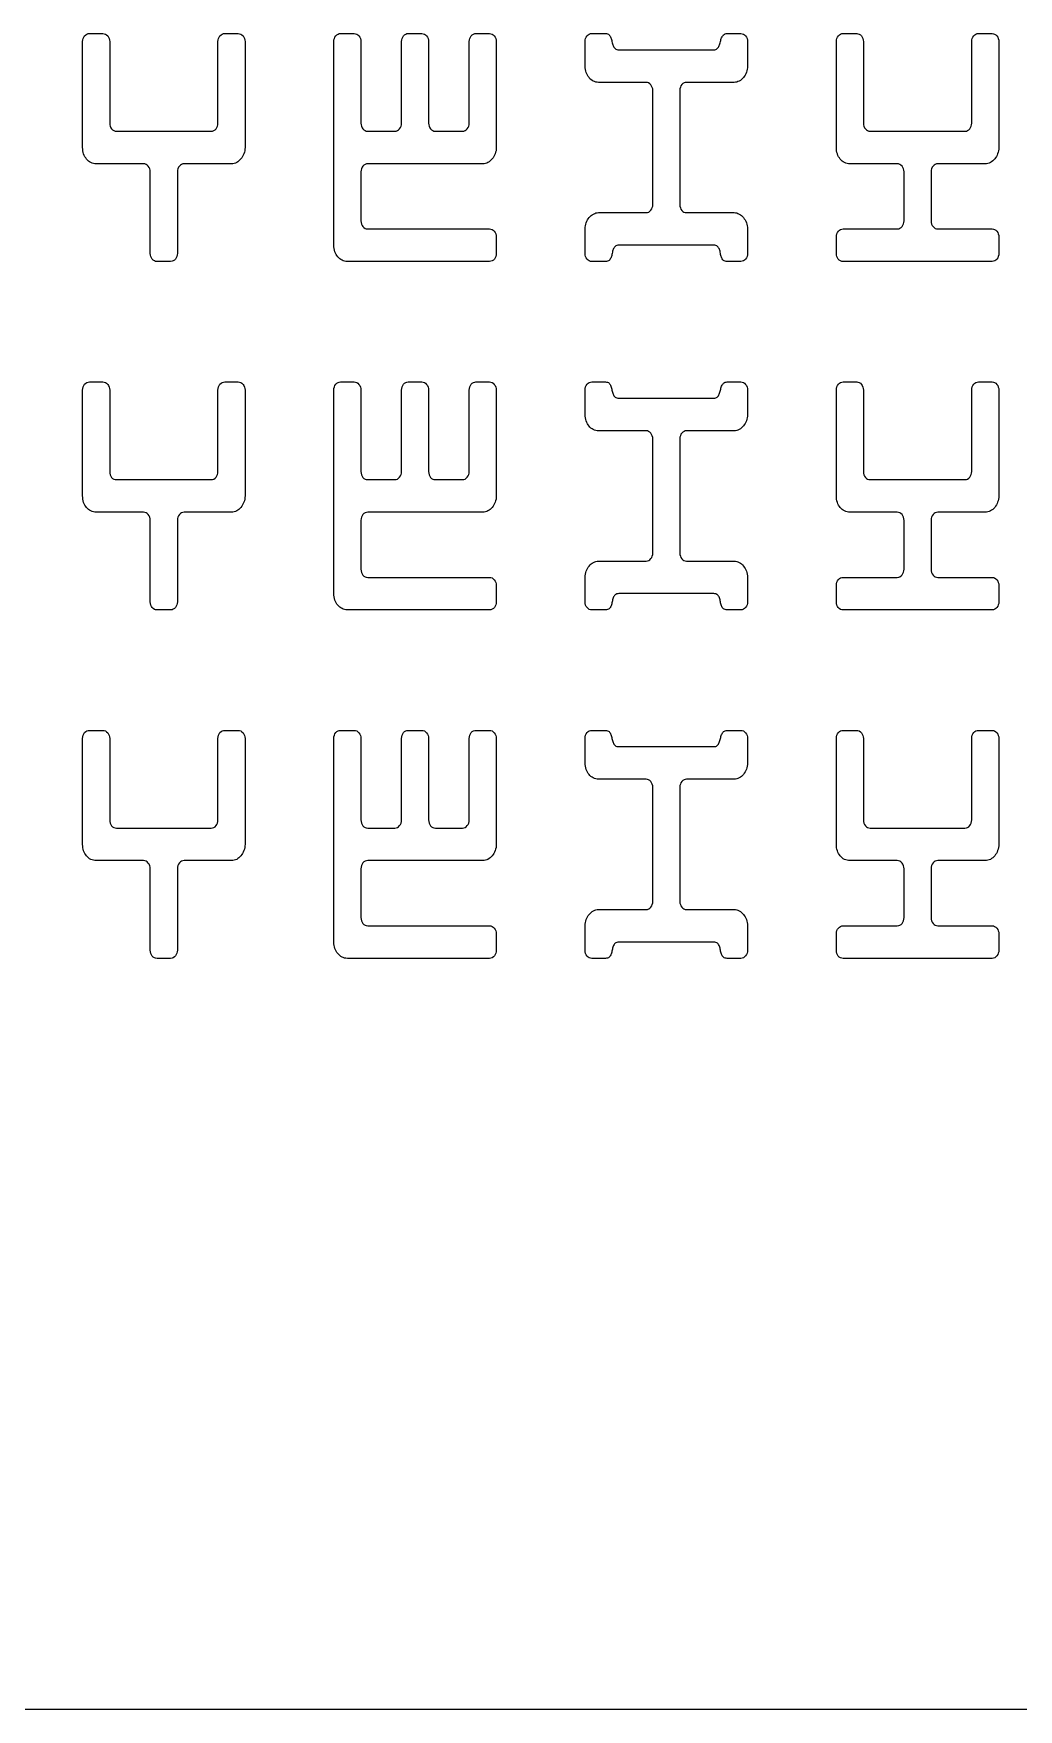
# Model space of a CAD drawing. Extents: x 1 to 11.6, y 1 to 5.6.
# Drawn here: x 9 to 10.318, y 1.004 to 3.247 of the extents above; entities that cross this region are included whole.
import ezdxf

# ---------------------------------------------------------------- set-up
doc = ezdxf.new("R2010")
doc.units = 0
doc.layers.add('Layer_1', color=7, linetype='CONTINUOUS')

msp = doc.modelspace()

# ---------------------------------------------------------------- linework, layer by layer
at = {"layer": 'Layer_1', "color": 7}
for p, q in [((9.065673, 3.094538), (9.065673, 3.236218)), ((9.074732, 3.247116), (9.092851, 3.247116)), ((9.10191, 3.236218), (9.10191, 3.127233)), ((9.246863, 3.127233), (9.246863, 3.236218)), ((9.255922, 3.247116), (9.274041, 3.247116)), ((9.283099, 3.236218), (9.283099, 3.094538)), ((9.401963, 2.963756), (9.401963, 3.236218)), ((9.411022, 3.247116), (9.429141, 3.247116)), ((9.438199, 3.236218), (9.438199, 3.127233)), ((9.492558, 3.127233), (9.492558, 3.236218)), ((9.501616, 3.247116), (9.519735, 3.247116)), ((9.528794, 3.236218), (9.528794, 3.127233)), ((9.583152, 3.127233), (9.583152, 3.236218)), ((9.59221, 3.247116), (9.61033, 3.247116)), ((9.619388, 3.236218), (9.619388, 3.094538)), ((9.738253, 3.203523), (9.738253, 3.236218)), ((9.747311, 3.247116), (9.76543, 3.247116)), ((9.928499, 3.247116), (9.946618, 3.247116)), ((9.955676, 3.236218), (9.955676, 3.203522)), ((10.074543, 3.094538), (10.074543, 3.236218)), ((10.083601, 3.247116), (10.10172, 3.247116)), ((10.110779, 3.236218), (10.110779, 3.127233)), ((10.255733, 3.127233), (10.255733, 3.236218)), ((10.264791, 3.247116), (10.28291, 3.247116)), ((10.291969, 3.236218), (10.291969, 3.094538)), ((9.783546, 3.225319), (9.91038, 3.225319)), ((9.819787, 3.181726), (9.75637, 3.181726)), ((9.828846, 3.018248), (9.828846, 3.170827)), ((9.865081, 3.170827), (9.865081, 3.018248)), ((9.937556, 3.181725), (9.87414, 3.181725)), ((9.11097, 3.116335), (9.237804, 3.116335)), ((9.44726, 3.116335), (9.483498, 3.116335)), ((9.537854, 3.116335), (9.574092, 3.116335)), ((10.119839, 3.116335), (10.246672, 3.116335)), ((9.147208, 3.072741), (9.083791, 3.072741)), ((9.156266, 2.952857), (9.156266, 3.061842)), ((9.192504, 3.061842), (9.192504, 2.952857)), ((9.264979, 3.07274), (9.201563, 3.07274)), ((9.438197, 3.061842), (9.438197, 2.996451)), ((9.601268, 3.07274), (9.447256, 3.07274)), ((10.156078, 3.072741), (10.092661, 3.072741)), ((10.165136, 2.996451), (10.165136, 3.061842)), ((10.201374, 3.061842), (10.201374, 2.996451)), ((10.273849, 3.07274), (10.210432, 3.07274)), ((9.756369, 3.00735), (9.819786, 3.00735)), ((9.874141, 3.00735), (9.937558, 3.00735)), ((9.447258, 2.985552), (9.610329, 2.985552)), ((9.738251, 2.952857), (9.738251, 2.985553)), ((9.955678, 2.985553), (9.955678, 2.952857)), ((10.0836, 2.985553), (10.156076, 2.985553)), ((10.210434, 2.985552), (10.28291, 2.985552)), ((9.619388, 2.974654), (9.619388, 2.952857)), ((9.910381, 2.963756), (9.783547, 2.963756)), ((10.074542, 2.952857), (10.074542, 2.974654)), ((10.291969, 2.974654), (10.291969, 2.952857)), ((9.183444, 2.941959), (9.165326, 2.941959)), ((9.610328, 2.941958), (9.420081, 2.941959)), ((9.76543, 2.941959), (9.747312, 2.941959)), ((9.946618, 2.941959), (9.928499, 2.941959)), ((10.282909, 2.941958), (10.083602, 2.941959)), ((9.065673, 2.628123), (9.065673, 2.769803)), ((9.074732, 2.780701), (9.092851, 2.780701)), ((9.10191, 2.769803), (9.10191, 2.660818)), ((9.246863, 2.660818), (9.246863, 2.769803)), ((9.255922, 2.780701), (9.274041, 2.780701)), ((9.283099, 2.769803), (9.283099, 2.628122)), ((9.401963, 2.497341), (9.401963, 2.769803)), ((9.411022, 2.780702), (9.429141, 2.780702)), ((9.438199, 2.769803), (9.438199, 2.660818)), ((9.492558, 2.660818), (9.492558, 2.769803)), ((9.501616, 2.780701), (9.519735, 2.780701)), ((9.528794, 2.769803), (9.528794, 2.660818)), ((9.583152, 2.660818), (9.583152, 2.769802)), ((9.59221, 2.780701), (9.61033, 2.780701)), ((9.619388, 2.769802), (9.619388, 2.628122)), ((9.738253, 2.737108), (9.738253, 2.769803)), ((9.747311, 2.780702), (9.76543, 2.780702)), ((9.928499, 2.780702), (9.946618, 2.780702)), ((9.955676, 2.769803), (9.955676, 2.737108)), ((10.074543, 2.628123), (10.074543, 2.769804)), ((10.083601, 2.780702), (10.10172, 2.780702)), ((10.110779, 2.769803), (10.110779, 2.660818)), ((10.255733, 2.660818), (10.255733, 2.769803)), ((10.264791, 2.780701), (10.28291, 2.780701)), ((10.291969, 2.769803), (10.291969, 2.628123)), ((9.783546, 2.758904), (9.91038, 2.758904)), ((9.819787, 2.715311), (9.75637, 2.715311)), ((9.937556, 2.71531), (9.87414, 2.71531)), ((9.828846, 2.551833), (9.828846, 2.704412)), ((9.865081, 2.704412), (9.865081, 2.551833)), ((9.11097, 2.649919), (9.237804, 2.649919)), ((9.44726, 2.649919), (9.483498, 2.649919)), ((9.537854, 2.649919), (9.574092, 2.649919)), ((10.119839, 2.64992), (10.246672, 2.64992)), ((9.147208, 2.606326), (9.083791, 2.606326)), ((9.264979, 2.606325), (9.201563, 2.606325)), ((9.601268, 2.606325), (9.447256, 2.606325)), ((10.156078, 2.606326), (10.092661, 2.606326)), ((10.273849, 2.606325), (10.210432, 2.606325)), ((9.156266, 2.486442), (9.156266, 2.595427)), ((9.192504, 2.595426), (9.192504, 2.486442)), ((9.438197, 2.595426), (9.438197, 2.530035)), ((10.165136, 2.530037), (10.165136, 2.595428)), ((10.201374, 2.595427), (10.201374, 2.530036)), ((9.756369, 2.540935), (9.819786, 2.540935)), ((9.874141, 2.540935), (9.937558, 2.540935)), ((9.447258, 2.519137), (9.610329, 2.519137)), ((9.738251, 2.486442), (9.738251, 2.519138)), ((9.955678, 2.519138), (9.955678, 2.486443)), ((10.0836, 2.519138), (10.156076, 2.519138)), ((10.210434, 2.519138), (10.28291, 2.519138)), ((9.619388, 2.508238), (9.619388, 2.486441)), ((9.910381, 2.497341), (9.783547, 2.497341)), ((10.074542, 2.486442), (10.074542, 2.508239)), ((10.291969, 2.508239), (10.291969, 2.486442)), ((9.183444, 2.475543), (9.165326, 2.475544)), ((9.610328, 2.475543), (9.420081, 2.475544)), ((9.76543, 2.475544), (9.747312, 2.475544)), ((9.946618, 2.475544), (9.928499, 2.475544)), ((10.282909, 2.475543), (10.083602, 2.475544)), ((9.074732, 2.314286), (9.092851, 2.314286)), ((9.255922, 2.314286), (9.274041, 2.314286)), ((9.411022, 2.314287), (9.429141, 2.314287)), ((9.501616, 2.314286), (9.519735, 2.314286)), ((9.59221, 2.314286), (9.61033, 2.314286)), ((9.747311, 2.314287), (9.76543, 2.314287)), ((9.928499, 2.314287), (9.946618, 2.314287)), ((10.083601, 2.314287), (10.10172, 2.314287)), ((10.264791, 2.314286), (10.28291, 2.314286)), ((9.065673, 2.161708), (9.065673, 2.303388)), ((9.10191, 2.303388), (9.10191, 2.194403)), ((9.246863, 2.194403), (9.246863, 2.303388)), ((9.283099, 2.303387), (9.283099, 2.161707)), ((9.401963, 2.030927), (9.401963, 2.303389)), ((9.438199, 2.303388), (9.438199, 2.194404)), ((9.492558, 2.194403), (9.492558, 2.303388)), ((9.528794, 2.303388), (9.528794, 2.194403)), ((9.583152, 2.194403), (9.583152, 2.303388)), ((9.619388, 2.303388), (9.619388, 2.161707)), ((9.738253, 2.270693), (9.738253, 2.303389)), ((9.783546, 2.29249), (9.91038, 2.29249)), ((9.955676, 2.303388), (9.955676, 2.270693)), ((10.074543, 2.161708), (10.074543, 2.303388)), ((10.110779, 2.303388), (10.110779, 2.194403)), ((10.255733, 2.194403), (10.255733, 2.303388)), ((10.291969, 2.303388), (10.291969, 2.161708)), ((9.819787, 2.248896), (9.75637, 2.248896)), ((9.937556, 2.248896), (9.87414, 2.248896)), ((9.828846, 2.085419), (9.828846, 2.237998)), ((9.865081, 2.237998), (9.865081, 2.085419)), ((9.11097, 2.183504), (9.237804, 2.183504)), ((9.44726, 2.183505), (9.483498, 2.183505)), ((9.537854, 2.183504), (9.574092, 2.183504)), ((10.119839, 2.183505), (10.246672, 2.183505)), ((9.147208, 2.139911), (9.083791, 2.139911)), ((9.264979, 2.13991), (9.201563, 2.13991)), ((9.601268, 2.139911), (9.447256, 2.139911)), ((10.156078, 2.139911), (10.092661, 2.139911)), ((10.273849, 2.139911), (10.210432, 2.139911)), ((9.156266, 2.020028), (9.156266, 2.129013)), ((9.192504, 2.129012), (9.192504, 2.020027)), ((9.438197, 2.129012), (9.438197, 2.063621)), ((10.165136, 2.063622), (10.165136, 2.129013)), ((10.201374, 2.129012), (10.201374, 2.063621)), ((9.756369, 2.07452), (9.819786, 2.07452)), ((9.874141, 2.07452), (9.937558, 2.07452)), ((9.447258, 2.052723), (9.610329, 2.052723)), ((9.619388, 2.041824), (9.619388, 2.020027)), ((9.738251, 2.020028), (9.738251, 2.052723)), ((9.955678, 2.052723), (9.955678, 2.020028)), ((10.074542, 2.020028), (10.074542, 2.041825)), ((10.0836, 2.052723), (10.156076, 2.052723)), ((10.210434, 2.052723), (10.28291, 2.052723)), ((10.291969, 2.041824), (10.291969, 2.020027)), ((9.910381, 2.030927), (9.783547, 2.030927)), ((9.183444, 2.009128), (9.165326, 2.009129)), ((9.610328, 2.009129), (9.420081, 2.009129)), ((9.76543, 2.009129), (9.747312, 2.009129)), ((9.946618, 2.009129), (9.928499, 2.009129)), ((10.282909, 2.009129), (10.083602, 2.009129)), ((11.632619, 1.003619), (1.003619, 1.003619))]:
    msp.add_line(p, q, dxfattribs=at)
for points in [[(9.065673, 3.236218), (9.065673, 3.239397), (9.06657, 3.242008), (9.068362, 3.244051)], [(9.068362, 3.244051), (9.070154, 3.246095), (9.072278, 3.247116), (9.074732, 3.247116)], [(9.092851, 3.247116), (9.095305, 3.247116), (9.097428, 3.246038), (9.099221, 3.243881)], [(9.099221, 3.243881), (9.101013, 3.241724), (9.10191, 3.239169), (9.10191, 3.236218)], [(9.246863, 3.236218), (9.246863, 3.239397), (9.24776, 3.242008), (9.249552, 3.244051)], [(9.249552, 3.244051), (9.251344, 3.246095), (9.253468, 3.247116), (9.255922, 3.247116)], [(9.274041, 3.247116), (9.276495, 3.247116), (9.278618, 3.246038), (9.280411, 3.243881)], [(9.280411, 3.243881), (9.282203, 3.241724), (9.283099, 3.239169), (9.283099, 3.236218)], [(9.401963, 3.236218), (9.401963, 3.239397), (9.402859, 3.242008), (9.404652, 3.244051)], [(9.404652, 3.244051), (9.406444, 3.246095), (9.408567, 3.247116), (9.411022, 3.247116)], [(9.429141, 3.247116), (9.431594, 3.247116), (9.433718, 3.246038), (9.435511, 3.243881)], [(9.435511, 3.243881), (9.437303, 3.241724), (9.438199, 3.239169), (9.438199, 3.236218)], [(9.492558, 3.236218), (9.492558, 3.239397), (9.493454, 3.242008), (9.495246, 3.244051)], [(9.495246, 3.244051), (9.497038, 3.246095), (9.499162, 3.247116), (9.501616, 3.247116)], [(9.519735, 3.247116), (9.522189, 3.247116), (9.524312, 3.246038), (9.526105, 3.243881)], [(9.526105, 3.243881), (9.527898, 3.241724), (9.528794, 3.239169), (9.528794, 3.236218)], [(9.583152, 3.236218), (9.583152, 3.239397), (9.584048, 3.242008), (9.585841, 3.244051)], [(9.585841, 3.244051), (9.587633, 3.246095), (9.589756, 3.247116), (9.59221, 3.247116)], [(9.61033, 3.247116), (9.612783, 3.247116), (9.614907, 3.246038), (9.6167, 3.243881)], [(9.6167, 3.243881), (9.618492, 3.241724), (9.619388, 3.239169), (9.619388, 3.236218)], [(9.738253, 3.236218), (9.738253, 3.239397), (9.739149, 3.242008), (9.740941, 3.244051)], [(9.740941, 3.244051), (9.742734, 3.246095), (9.744857, 3.247116), (9.747311, 3.247116)], [(9.76543, 3.247116), (9.767601, 3.247116), (9.769205, 3.246549), (9.770243, 3.245413)], [(9.770243, 3.245413), (9.771375, 3.244392), (9.772225, 3.243086), (9.772792, 3.241497)], [(9.772792, 3.241497), (9.773452, 3.239907), (9.773924, 3.238148), (9.774206, 3.236218)], [(9.774206, 3.236218), (9.774584, 3.234288), (9.775056, 3.232528), (9.77562, 3.230939)], [(9.77562, 3.230939), (9.776281, 3.229349), (9.777177, 3.227987), (9.778309, 3.226852)], [(9.915193, 3.226852), (9.916325, 3.227987), (9.917221, 3.229349), (9.917882, 3.230939)], [(9.917882, 3.230939), (9.918542, 3.232528), (9.919061, 3.234288), (9.919439, 3.236218)], [(9.919439, 3.236218), (9.919818, 3.238148), (9.920337, 3.239907), (9.920997, 3.241497)], [(9.920997, 3.241497), (9.921658, 3.243086), (9.922554, 3.244392), (9.923686, 3.245413)], [(9.923686, 3.245413), (9.924818, 3.246549), (9.926422, 3.247116), (9.928499, 3.247116)], [(9.946618, 3.247116), (9.949071, 3.247116), (9.951195, 3.246038), (9.952988, 3.243881)], [(9.952988, 3.243881), (9.95478, 3.241724), (9.955676, 3.239169), (9.955676, 3.236218)], [(10.074543, 3.236218), (10.074543, 3.239397), (10.075439, 3.242008), (10.077232, 3.244051)], [(10.077232, 3.244051), (10.079024, 3.246095), (10.081147, 3.247116), (10.083601, 3.247116)], [(10.10172, 3.247116), (10.104174, 3.247116), (10.106297, 3.246038), (10.10809, 3.243881)], [(10.10809, 3.243881), (10.109883, 3.241724), (10.110779, 3.239169), (10.110779, 3.236218)], [(10.255733, 3.236218), (10.255733, 3.239397), (10.256629, 3.242008), (10.258421, 3.244051)], [(10.258421, 3.244051), (10.260214, 3.246095), (10.262337, 3.247116), (10.264791, 3.247116)], [(10.28291, 3.247116), (10.285364, 3.247116), (10.287487, 3.246038), (10.28928, 3.243881)], [(10.28928, 3.243881), (10.291073, 3.241724), (10.291969, 3.239169), (10.291969, 3.236218)], [(9.778309, 3.226852), (9.779536, 3.22583), (9.781282, 3.225319), (9.783546, 3.225319)], [(9.91038, 3.225319), (9.912457, 3.225319), (9.914061, 3.22583), (9.915193, 3.226852)], [(9.739667, 3.194838), (9.738724, 3.197563), (9.738253, 3.200458), (9.738253, 3.203523)], [(9.743489, 3.188027), (9.741885, 3.189956), (9.740611, 3.192227), (9.739667, 3.194838)], [(9.749151, 3.183429), (9.74698, 3.184564), (9.745093, 3.186096), (9.743489, 3.188027)], [(9.950155, 3.188196), (9.948552, 3.186266), (9.946664, 3.184677), (9.944493, 3.183428)], [(9.954119, 3.195178), (9.953176, 3.192567), (9.951854, 3.19024), (9.950155, 3.188196)], [(9.955676, 3.203522), (9.955676, 3.200571), (9.955157, 3.197789), (9.954119, 3.195178)], [(9.75637, 3.181726), (9.753822, 3.181726), (9.751416, 3.182293), (9.749151, 3.183429)], [(9.826157, 3.17849), (9.824365, 3.180647), (9.822241, 3.181726), (9.819787, 3.181726)], [(9.828846, 3.170827), (9.828846, 3.173779), (9.827949, 3.176333), (9.826157, 3.17849)], [(9.86777, 3.17866), (9.865977, 3.176617), (9.865081, 3.174005), (9.865081, 3.170827)], [(9.87414, 3.181725), (9.871686, 3.181725), (9.869563, 3.180704), (9.86777, 3.17866)], [(9.944493, 3.183428), (9.942322, 3.182293), (9.94001, 3.181725), (9.937556, 3.181725)], [(9.10191, 3.127233), (9.10191, 3.124054), (9.102759, 3.121443), (9.104458, 3.1194)], [(9.104458, 3.1194), (9.106157, 3.117356), (9.108328, 3.116335), (9.11097, 3.116335)], [(9.237804, 3.116335), (9.240446, 3.116335), (9.242616, 3.117413), (9.244315, 3.11957)], [(9.244315, 3.11957), (9.246014, 3.121727), (9.246863, 3.124282), (9.246863, 3.127233)], [(9.438199, 3.127233), (9.438199, 3.124054), (9.439049, 3.121443), (9.440748, 3.1194)], [(9.440748, 3.1194), (9.442447, 3.117356), (9.444617, 3.116335), (9.44726, 3.116335)], [(9.483498, 3.116335), (9.48614, 3.116335), (9.48831, 3.117413), (9.490009, 3.11957)], [(9.490009, 3.11957), (9.491708, 3.121727), (9.492558, 3.124282), (9.492558, 3.127233)], [(9.528794, 3.127233), (9.528794, 3.124054), (9.529643, 3.121443), (9.531342, 3.1194)], [(9.531342, 3.1194), (9.533041, 3.117356), (9.535212, 3.116335), (9.537854, 3.116335)], [(9.574092, 3.116335), (9.576734, 3.116335), (9.578905, 3.117413), (9.580603, 3.11957)], [(9.580603, 3.11957), (9.582302, 3.121727), (9.583152, 3.124282), (9.583152, 3.127233)], [(10.110779, 3.127233), (10.110779, 3.124054), (10.111628, 3.121443), (10.113327, 3.1194)], [(10.113327, 3.1194), (10.115026, 3.117356), (10.117197, 3.116335), (10.119839, 3.116335)], [(10.246672, 3.116335), (10.249315, 3.116335), (10.251485, 3.117413), (10.253184, 3.11957)], [(10.253184, 3.11957), (10.254883, 3.121727), (10.255733, 3.124282), (10.255733, 3.127233)], [(9.067088, 3.085853), (9.066145, 3.088578), (9.065673, 3.091473), (9.065673, 3.094538)], [(9.07091, 3.079042), (9.069307, 3.080972), (9.068032, 3.083242), (9.067088, 3.085853)], [(9.076572, 3.074444), (9.074401, 3.075579), (9.072514, 3.077112), (9.07091, 3.079042)], [(9.083791, 3.072741), (9.081243, 3.072741), (9.078837, 3.073308), (9.076572, 3.074444)], [(9.271916, 3.074443), (9.269745, 3.073308), (9.267433, 3.07274), (9.264979, 3.07274)], [(9.277578, 3.079212), (9.275975, 3.077282), (9.274087, 3.075692), (9.271916, 3.074443)], [(9.281541, 3.086193), (9.280599, 3.083582), (9.279277, 3.081255), (9.277578, 3.079212)], [(9.283099, 3.094538), (9.283099, 3.091586), (9.28258, 3.088804), (9.281541, 3.086193)], [(9.608205, 3.074443), (9.606034, 3.073308), (9.603722, 3.07274), (9.601268, 3.07274)], [(9.613867, 3.079212), (9.612263, 3.077282), (9.610376, 3.075692), (9.608205, 3.074443)], [(9.61783, 3.086193), (9.616887, 3.083582), (9.615566, 3.081255), (9.613867, 3.079212)], [(9.619388, 3.094538), (9.619388, 3.091586), (9.618869, 3.088804), (9.61783, 3.086193)], [(10.075957, 3.085853), (10.075014, 3.088578), (10.074543, 3.091472), (10.074543, 3.094538)], [(10.079779, 3.079042), (10.078176, 3.080971), (10.076902, 3.083242), (10.075957, 3.085853)], [(10.085441, 3.074444), (10.083271, 3.075579), (10.081384, 3.077112), (10.079779, 3.079042)], [(10.092661, 3.072741), (10.090113, 3.072741), (10.087706, 3.073308), (10.085441, 3.074444)], [(10.280785, 3.074443), (10.278615, 3.073308), (10.276302, 3.07274), (10.273849, 3.07274)], [(10.286447, 3.079212), (10.284844, 3.077282), (10.282957, 3.075692), (10.280785, 3.074443)], [(10.290411, 3.086193), (10.289468, 3.083582), (10.288147, 3.081255), (10.286447, 3.079212)], [(10.291969, 3.094538), (10.291969, 3.091586), (10.29145, 3.088804), (10.290411, 3.086193)], [(9.153578, 3.069505), (9.151786, 3.071662), (9.149662, 3.072741), (9.147208, 3.072741)], [(9.156266, 3.061842), (9.156266, 3.064794), (9.15537, 3.067348), (9.153578, 3.069505)], [(9.195193, 3.069675), (9.1934, 3.067632), (9.192504, 3.065021), (9.192504, 3.061842)], [(9.201563, 3.07274), (9.199109, 3.07274), (9.196986, 3.071719), (9.195193, 3.069675)], [(9.440886, 3.069675), (9.439094, 3.067632), (9.438197, 3.065021), (9.438197, 3.061842)], [(9.447256, 3.07274), (9.444803, 3.07274), (9.442679, 3.071719), (9.440886, 3.069675)], [(10.162448, 3.069505), (10.160655, 3.071662), (10.158532, 3.072741), (10.156078, 3.072741)], [(10.165136, 3.061842), (10.165136, 3.064794), (10.16424, 3.067348), (10.162448, 3.069505)], [(10.204062, 3.069675), (10.20227, 3.067632), (10.201374, 3.065021), (10.201374, 3.061842)], [(10.210432, 3.07274), (10.207978, 3.07274), (10.205855, 3.071719), (10.204062, 3.069675)], [(9.749433, 3.005477), (9.751603, 3.006725), (9.753915, 3.00735), (9.756369, 3.00735)], [(9.819786, 3.00735), (9.822428, 3.00735), (9.824599, 3.008428), (9.826297, 3.010585)], [(9.826297, 3.010585), (9.827996, 3.012742), (9.828846, 3.015297), (9.828846, 3.018248)], [(9.865081, 3.018248), (9.865081, 3.015069), (9.865931, 3.012458), (9.86763, 3.010415)], [(9.86763, 3.010415), (9.869329, 3.008372), (9.871499, 3.00735), (9.874141, 3.00735)], [(9.937558, 3.00735), (9.940011, 3.00735), (9.942324, 3.006725), (9.944494, 3.005477)], [(9.438197, 2.996451), (9.438197, 2.993272), (9.439047, 2.990661), (9.440746, 2.988618)], [(9.440746, 2.988618), (9.442445, 2.986574), (9.444616, 2.985552), (9.447258, 2.985552)], [(9.610329, 2.985552), (9.612783, 2.985552), (9.614906, 2.984474), (9.616699, 2.982317)], [(9.738251, 2.985553), (9.738251, 2.988504), (9.738723, 2.991286), (9.739665, 2.993897)], [(9.739665, 2.993897), (9.740704, 2.996508), (9.742025, 2.998778), (9.743629, 3.000708)], [(9.743629, 3.000708), (9.745328, 3.002752), (9.747263, 3.004341), (9.749433, 3.005477)], [(9.944494, 3.005477), (9.946665, 3.004342), (9.948552, 3.002752), (9.950156, 3.000709)], [(9.950156, 3.000709), (9.951855, 2.998779), (9.953177, 2.996508), (9.95412, 2.993897)], [(9.95412, 2.993897), (9.955159, 2.991286), (9.955678, 2.988505), (9.955678, 2.985553)], [(10.07723, 2.982488), (10.079022, 2.984531), (10.081146, 2.985553), (10.0836, 2.985553)], [(10.156076, 2.985553), (10.158719, 2.985553), (10.160889, 2.986631), (10.162588, 2.988788)], [(10.162588, 2.988788), (10.164287, 2.990945), (10.165136, 2.9935), (10.165136, 2.996451)], [(10.201374, 2.996451), (10.201374, 2.993272), (10.202223, 2.990661), (10.203922, 2.988618)], [(10.203922, 2.988618), (10.205621, 2.986574), (10.207792, 2.985552), (10.210434, 2.985552)], [(10.28291, 2.985552), (10.285364, 2.985552), (10.287487, 2.984474), (10.28928, 2.982317)], [(9.403377, 2.955071), (9.402434, 2.957796), (9.401963, 2.96069), (9.401963, 2.963756)], [(9.616699, 2.982317), (9.618492, 2.98016), (9.619388, 2.977606), (9.619388, 2.974654)], [(9.778451, 2.962053), (9.777319, 2.961031), (9.776423, 2.959726), (9.775763, 2.958136)], [(9.783547, 2.963756), (9.781284, 2.963756), (9.779585, 2.963188), (9.778451, 2.962053)], [(9.915477, 2.962053), (9.914345, 2.963188), (9.912646, 2.963756), (9.910381, 2.963756)], [(9.918026, 2.958136), (9.917458, 2.959726), (9.916609, 2.961031), (9.915477, 2.962053)], [(10.074542, 2.974654), (10.074542, 2.977833), (10.075438, 2.980444), (10.07723, 2.982488)], [(10.28928, 2.982317), (10.291073, 2.98016), (10.291969, 2.977606), (10.291969, 2.974654)], [(9.158815, 2.945024), (9.157116, 2.947067), (9.156266, 2.949678), (9.156266, 2.952857)], [(9.165326, 2.941959), (9.162684, 2.941959), (9.160514, 2.942981), (9.158815, 2.945024)], [(9.189956, 2.945194), (9.188257, 2.943037), (9.186086, 2.941959), (9.183444, 2.941959)], [(9.192504, 2.952857), (9.192504, 2.949906), (9.191655, 2.947351), (9.189956, 2.945194)], [(9.407199, 2.94826), (9.405596, 2.950189), (9.404322, 2.95246), (9.403377, 2.955071)], [(9.412862, 2.943662), (9.410691, 2.944797), (9.408804, 2.94633), (9.407199, 2.94826)], [(9.420081, 2.941959), (9.417533, 2.941959), (9.415126, 2.942527), (9.412862, 2.943662)], [(9.616839, 2.945194), (9.61514, 2.943037), (9.61297, 2.941958), (9.610328, 2.941958)], [(9.619388, 2.952857), (9.619388, 2.949905), (9.618538, 2.947351), (9.616839, 2.945194)], [(9.7408, 2.945024), (9.739101, 2.947067), (9.738251, 2.949678), (9.738251, 2.952857)], [(9.747312, 2.941959), (9.744669, 2.941959), (9.742499, 2.942981), (9.7408, 2.945024)], [(9.770526, 2.943491), (9.769394, 2.94247), (9.767695, 2.941959), (9.76543, 2.941959)], [(9.773074, 2.947578), (9.772507, 2.945989), (9.771658, 2.944627), (9.770526, 2.943491)], [(9.774488, 2.952857), (9.774206, 2.950927), (9.773735, 2.949168), (9.773074, 2.947578)], [(9.775763, 2.958136), (9.775196, 2.956547), (9.774771, 2.954787), (9.774488, 2.952857)], [(9.91944, 2.952857), (9.919157, 2.954787), (9.918686, 2.956547), (9.918026, 2.958136)], [(9.920714, 2.947578), (9.920147, 2.949168), (9.919722, 2.950927), (9.91944, 2.952857)], [(9.923403, 2.943491), (9.922271, 2.944626), (9.921375, 2.945989), (9.920714, 2.947578)], [(9.928499, 2.941959), (9.926235, 2.941959), (9.924536, 2.94247), (9.923403, 2.943491)], [(9.953129, 2.945194), (9.95143, 2.943037), (9.94926, 2.941959), (9.946618, 2.941959)], [(9.955678, 2.952857), (9.955678, 2.949906), (9.954828, 2.947351), (9.953129, 2.945194)], [(10.07709, 2.945024), (10.075391, 2.947067), (10.074542, 2.949678), (10.074542, 2.952857)], [(10.083602, 2.941959), (10.080959, 2.941959), (10.078789, 2.942981), (10.07709, 2.945024)], [(10.28942, 2.945194), (10.287721, 2.943037), (10.285551, 2.941958), (10.282909, 2.941958)], [(10.291969, 2.952857), (10.291969, 2.949905), (10.291119, 2.947351), (10.28942, 2.945194)], [(9.065673, 2.769803), (9.065673, 2.772982), (9.06657, 2.775593), (9.068362, 2.777636)], [(9.068362, 2.777636), (9.070154, 2.77968), (9.072278, 2.780701), (9.074732, 2.780701)], [(9.092851, 2.780701), (9.095305, 2.780701), (9.097428, 2.779623), (9.099221, 2.777466)], [(9.099221, 2.777466), (9.101013, 2.775309), (9.10191, 2.772754), (9.10191, 2.769803)], [(9.246863, 2.769803), (9.246863, 2.772981), (9.24776, 2.775593), (9.249552, 2.777636)], [(9.249552, 2.777636), (9.251344, 2.779679), (9.253468, 2.780701), (9.255922, 2.780701)], [(9.274041, 2.780701), (9.276495, 2.780701), (9.278618, 2.779623), (9.280411, 2.777465)], [(9.280411, 2.777465), (9.282203, 2.775308), (9.283099, 2.772754), (9.283099, 2.769803)], [(9.401963, 2.769803), (9.401963, 2.772982), (9.402859, 2.775593), (9.404652, 2.777637)], [(9.404652, 2.777637), (9.406444, 2.77968), (9.408567, 2.780702), (9.411022, 2.780702)], [(9.429141, 2.780702), (9.431594, 2.780702), (9.433718, 2.779623), (9.435511, 2.777466)], [(9.435511, 2.777466), (9.437303, 2.775309), (9.438199, 2.772755), (9.438199, 2.769803)], [(9.492558, 2.769803), (9.492558, 2.772982), (9.493454, 2.775593), (9.495246, 2.777636)], [(9.495246, 2.777636), (9.497038, 2.779679), (9.499162, 2.780701), (9.501616, 2.780701)], [(9.519735, 2.780701), (9.522189, 2.780701), (9.524312, 2.779623), (9.526105, 2.777466)], [(9.526105, 2.777466), (9.527898, 2.775309), (9.528794, 2.772754), (9.528794, 2.769803)], [(9.583152, 2.769802), (9.583152, 2.772981), (9.584048, 2.775592), (9.585841, 2.777636)], [(9.585841, 2.777636), (9.587633, 2.779679), (9.589756, 2.780701), (9.59221, 2.780701)], [(9.61033, 2.780701), (9.612783, 2.780701), (9.614907, 2.779622), (9.6167, 2.777465)], [(9.6167, 2.777465), (9.618492, 2.775308), (9.619388, 2.772754), (9.619388, 2.769802)], [(9.738253, 2.769803), (9.738253, 2.772982), (9.739149, 2.775593), (9.740941, 2.777637)], [(9.740941, 2.777637), (9.742734, 2.77968), (9.744857, 2.780702), (9.747311, 2.780702)], [(9.76543, 2.780702), (9.767601, 2.780702), (9.769205, 2.780134), (9.770243, 2.778998)], [(9.770243, 2.778998), (9.771375, 2.777977), (9.772225, 2.776671), (9.772792, 2.775082)], [(9.772792, 2.775082), (9.773452, 2.773493), (9.773924, 2.771733), (9.774206, 2.769803)], [(9.774206, 2.769803), (9.774584, 2.767873), (9.775056, 2.766113), (9.77562, 2.764524)], [(9.77562, 2.764524), (9.776281, 2.762935), (9.777177, 2.761572), (9.778309, 2.760437)], [(9.778309, 2.760437), (9.779536, 2.759415), (9.781282, 2.758904), (9.783546, 2.758904)], [(9.91038, 2.758904), (9.912457, 2.758904), (9.914061, 2.759415), (9.915193, 2.760437)], [(9.915193, 2.760437), (9.916325, 2.761572), (9.917221, 2.762935), (9.917882, 2.764524)], [(9.917882, 2.764524), (9.918542, 2.766113), (9.919061, 2.767873), (9.919439, 2.769803)], [(9.919439, 2.769803), (9.919818, 2.771733), (9.920337, 2.773493), (9.920997, 2.775082)], [(9.920997, 2.775082), (9.921658, 2.776671), (9.922554, 2.777977), (9.923686, 2.778998)], [(9.923686, 2.778998), (9.924818, 2.780134), (9.926422, 2.780702), (9.928499, 2.780702)], [(9.946618, 2.780702), (9.949071, 2.780702), (9.951195, 2.779623), (9.952988, 2.777466)], [(9.952988, 2.777466), (9.95478, 2.775309), (9.955676, 2.772755), (9.955676, 2.769803)], [(10.074543, 2.769804), (10.074543, 2.772982), (10.075439, 2.775593), (10.077232, 2.777637)], [(10.077232, 2.777637), (10.079024, 2.77968), (10.081147, 2.780702), (10.083601, 2.780702)], [(10.10172, 2.780702), (10.104174, 2.780702), (10.106297, 2.779623), (10.10809, 2.777466)], [(10.10809, 2.777466), (10.109883, 2.775309), (10.110779, 2.772755), (10.110779, 2.769803)], [(10.255733, 2.769803), (10.255733, 2.772982), (10.256629, 2.775593), (10.258421, 2.777636)], [(10.258421, 2.777636), (10.260214, 2.77968), (10.262337, 2.780701), (10.264791, 2.780701)], [(10.28291, 2.780701), (10.285364, 2.780701), (10.287487, 2.779623), (10.28928, 2.777466)], [(10.28928, 2.777466), (10.291073, 2.775309), (10.291969, 2.772754), (10.291969, 2.769803)], [(9.739667, 2.728423), (9.738724, 2.731148), (9.738253, 2.734043), (9.738253, 2.737108)], [(9.955676, 2.737108), (9.955676, 2.734156), (9.955157, 2.731375), (9.954119, 2.728763)], [(9.743489, 2.721612), (9.741885, 2.723541), (9.740611, 2.725812), (9.739667, 2.728423)], [(9.749151, 2.717014), (9.74698, 2.718149), (9.745093, 2.719682), (9.743489, 2.721612)], [(9.75637, 2.715311), (9.753822, 2.715311), (9.751416, 2.715878), (9.749151, 2.717014)], [(9.826157, 2.712075), (9.824365, 2.714232), (9.822241, 2.715311), (9.819787, 2.715311)], [(9.87414, 2.71531), (9.871686, 2.71531), (9.869563, 2.714289), (9.86777, 2.712245)], [(9.944493, 2.717013), (9.942322, 2.715878), (9.94001, 2.71531), (9.937556, 2.71531)], [(9.950155, 2.721782), (9.948552, 2.719852), (9.946664, 2.718262), (9.944493, 2.717013)], [(9.954119, 2.728763), (9.953176, 2.726152), (9.951854, 2.723825), (9.950155, 2.721782)], [(9.828846, 2.704412), (9.828846, 2.707364), (9.827949, 2.709918), (9.826157, 2.712075)], [(9.86777, 2.712245), (9.865977, 2.710202), (9.865081, 2.707591), (9.865081, 2.704412)], [(9.10191, 2.660818), (9.10191, 2.657639), (9.102759, 2.655028), (9.104458, 2.652985)], [(9.104458, 2.652985), (9.106157, 2.650941), (9.108328, 2.649919), (9.11097, 2.649919)], [(9.237804, 2.649919), (9.240446, 2.649919), (9.242616, 2.650998), (9.244315, 2.653155)], [(9.244315, 2.653155), (9.246014, 2.655312), (9.246863, 2.657866), (9.246863, 2.660818)], [(9.438199, 2.660818), (9.438199, 2.657639), (9.439049, 2.655028), (9.440748, 2.652985)], [(9.440748, 2.652985), (9.442447, 2.650941), (9.444617, 2.649919), (9.44726, 2.649919)], [(9.483498, 2.649919), (9.48614, 2.649919), (9.48831, 2.650998), (9.490009, 2.653155)], [(9.490009, 2.653155), (9.491708, 2.655312), (9.492558, 2.657866), (9.492558, 2.660818)], [(9.528794, 2.660818), (9.528794, 2.657639), (9.529643, 2.655028), (9.531342, 2.652984)], [(9.531342, 2.652984), (9.533041, 2.650941), (9.535212, 2.649919), (9.537854, 2.649919)], [(9.574092, 2.649919), (9.576734, 2.649919), (9.578905, 2.650998), (9.580603, 2.653155)], [(9.580603, 2.653155), (9.582302, 2.655312), (9.583152, 2.657866), (9.583152, 2.660818)], [(10.110779, 2.660818), (10.110779, 2.65764), (10.111628, 2.655029), (10.113327, 2.652985)], [(10.113327, 2.652985), (10.115026, 2.650942), (10.117197, 2.64992), (10.119839, 2.64992)], [(10.246672, 2.64992), (10.249315, 2.64992), (10.251485, 2.650998), (10.253184, 2.653155)], [(10.253184, 2.653155), (10.254883, 2.655312), (10.255733, 2.657867), (10.255733, 2.660818)], [(9.067088, 2.619438), (9.066145, 2.622163), (9.065673, 2.625058), (9.065673, 2.628123)], [(9.283099, 2.628122), (9.283099, 2.625171), (9.28258, 2.622389), (9.281541, 2.619778)], [(9.619388, 2.628122), (9.619388, 2.62517), (9.618869, 2.622389), (9.61783, 2.619778)], [(10.075957, 2.619439), (10.075014, 2.622163), (10.074543, 2.625058), (10.074543, 2.628123)], [(10.291969, 2.628123), (10.291969, 2.625171), (10.29145, 2.62239), (10.290411, 2.619778)], [(9.07091, 2.612627), (9.069307, 2.614557), (9.068032, 2.616827), (9.067088, 2.619438)], [(9.076572, 2.608029), (9.074401, 2.609164), (9.072514, 2.610697), (9.07091, 2.612627)], [(9.083791, 2.606326), (9.081243, 2.606326), (9.078837, 2.606893), (9.076572, 2.608029)], [(9.153578, 2.60309), (9.151786, 2.605247), (9.149662, 2.606326), (9.147208, 2.606326)], [(9.156266, 2.595427), (9.156266, 2.598379), (9.15537, 2.600933), (9.153578, 2.60309)], [(9.195193, 2.60326), (9.1934, 2.601216), (9.192504, 2.598605), (9.192504, 2.595426)], [(9.201563, 2.606325), (9.199109, 2.606325), (9.196986, 2.605303), (9.195193, 2.60326)], [(9.271916, 2.608028), (9.269745, 2.606893), (9.267433, 2.606325), (9.264979, 2.606325)], [(9.277578, 2.612796), (9.275975, 2.610866), (9.274087, 2.609277), (9.271916, 2.608028)], [(9.281541, 2.619778), (9.280599, 2.617167), (9.279277, 2.61484), (9.277578, 2.612796)], [(9.440886, 2.603259), (9.439094, 2.601216), (9.438197, 2.598605), (9.438197, 2.595426)], [(9.447256, 2.606325), (9.444803, 2.606325), (9.442679, 2.605303), (9.440886, 2.603259)], [(9.608205, 2.608028), (9.606034, 2.606893), (9.603722, 2.606325), (9.601268, 2.606325)], [(9.613867, 2.612796), (9.612263, 2.610866), (9.610376, 2.609277), (9.608205, 2.608028)], [(9.61783, 2.619778), (9.616887, 2.617167), (9.615566, 2.614839), (9.613867, 2.612796)], [(10.079779, 2.612627), (10.078176, 2.614557), (10.076902, 2.616827), (10.075957, 2.619439)], [(10.085441, 2.608029), (10.083271, 2.609164), (10.081384, 2.610697), (10.079779, 2.612627)], [(10.092661, 2.606326), (10.090113, 2.606326), (10.087706, 2.606894), (10.085441, 2.608029)], [(10.162448, 2.603091), (10.160655, 2.605248), (10.158532, 2.606326), (10.156078, 2.606326)], [(10.165136, 2.595428), (10.165136, 2.598379), (10.16424, 2.600934), (10.162448, 2.603091)], [(10.204062, 2.60326), (10.20227, 2.601217), (10.201374, 2.598606), (10.201374, 2.595427)], [(10.210432, 2.606325), (10.207978, 2.606325), (10.205855, 2.605304), (10.204062, 2.60326)], [(10.280785, 2.608029), (10.278615, 2.606893), (10.276302, 2.606325), (10.273849, 2.606325)], [(10.286447, 2.612797), (10.284844, 2.610867), (10.282957, 2.609277), (10.280785, 2.608029)], [(10.290411, 2.619778), (10.289468, 2.617167), (10.288147, 2.61484), (10.286447, 2.612797)], [(9.743629, 2.534294), (9.745328, 2.536337), (9.747263, 2.537926), (9.749433, 2.539062)], [(9.749433, 2.539062), (9.751603, 2.54031), (9.753915, 2.540935), (9.756369, 2.540935)], [(9.819786, 2.540935), (9.822428, 2.540935), (9.824599, 2.542013), (9.826297, 2.54417)], [(9.826297, 2.54417), (9.827996, 2.546327), (9.828846, 2.548882), (9.828846, 2.551833)], [(9.865081, 2.551833), (9.865081, 2.548655), (9.865931, 2.546044), (9.86763, 2.544)], [(9.86763, 2.544), (9.869329, 2.541957), (9.871499, 2.540935), (9.874141, 2.540935)], [(9.937558, 2.540935), (9.940011, 2.540935), (9.942324, 2.540311), (9.944494, 2.539062)], [(9.944494, 2.539062), (9.946665, 2.537927), (9.948552, 2.536337), (9.950156, 2.534294)], [(9.438197, 2.530035), (9.438197, 2.526856), (9.439047, 2.524245), (9.440746, 2.522202)], [(9.440746, 2.522202), (9.442445, 2.520159), (9.444616, 2.519137), (9.447258, 2.519137)], [(9.610329, 2.519137), (9.612783, 2.519137), (9.614906, 2.518058), (9.616699, 2.515901)], [(9.616699, 2.515901), (9.618492, 2.513744), (9.619388, 2.51119), (9.619388, 2.508238)], [(9.738251, 2.519138), (9.738251, 2.522089), (9.738723, 2.524871), (9.739665, 2.527482)], [(9.739665, 2.527482), (9.740704, 2.530093), (9.742025, 2.532364), (9.743629, 2.534294)], [(9.950156, 2.534294), (9.951855, 2.532364), (9.953177, 2.530093), (9.95412, 2.527482)], [(9.95412, 2.527482), (9.955159, 2.524871), (9.955678, 2.52209), (9.955678, 2.519138)], [(10.074542, 2.508239), (10.074542, 2.511418), (10.075438, 2.514029), (10.07723, 2.516073)], [(10.07723, 2.516073), (10.079022, 2.518116), (10.081146, 2.519138), (10.0836, 2.519138)], [(10.156076, 2.519138), (10.158719, 2.519138), (10.160889, 2.520217), (10.162588, 2.522374)], [(10.162588, 2.522374), (10.164287, 2.524531), (10.165136, 2.527085), (10.165136, 2.530037)], [(10.201374, 2.530036), (10.201374, 2.526857), (10.202223, 2.524246), (10.203922, 2.522203)], [(10.203922, 2.522203), (10.205621, 2.520159), (10.207792, 2.519138), (10.210434, 2.519138)], [(10.28291, 2.519138), (10.285364, 2.519138), (10.287487, 2.518059), (10.28928, 2.515902)], [(10.28928, 2.515902), (10.291073, 2.513745), (10.291969, 2.511191), (10.291969, 2.508239)], [(9.403377, 2.488656), (9.402434, 2.491381), (9.401963, 2.494276), (9.401963, 2.497341)], [(9.775763, 2.491722), (9.775196, 2.490132), (9.774771, 2.488373), (9.774488, 2.486443)], [(9.778451, 2.495638), (9.777319, 2.494616), (9.776423, 2.493311), (9.775763, 2.491722)], [(9.783547, 2.497341), (9.781284, 2.497341), (9.779585, 2.496773), (9.778451, 2.495638)], [(9.915477, 2.495638), (9.914345, 2.496773), (9.912646, 2.497341), (9.910381, 2.497341)], [(9.918026, 2.491722), (9.917458, 2.493311), (9.916609, 2.494616), (9.915477, 2.495638)], [(9.91944, 2.486443), (9.919157, 2.488373), (9.918686, 2.490132), (9.918026, 2.491722)], [(9.158815, 2.478609), (9.157116, 2.480652), (9.156266, 2.483264), (9.156266, 2.486442)], [(9.165326, 2.475544), (9.162684, 2.475544), (9.160514, 2.476566), (9.158815, 2.478609)], [(9.189956, 2.478779), (9.188257, 2.476622), (9.186086, 2.475543), (9.183444, 2.475543)], [(9.192504, 2.486442), (9.192504, 2.48349), (9.191655, 2.480936), (9.189956, 2.478779)], [(9.407199, 2.481845), (9.405596, 2.483775), (9.404322, 2.486045), (9.403377, 2.488656)], [(9.412862, 2.477247), (9.410691, 2.478382), (9.408804, 2.479915), (9.407199, 2.481845)], [(9.420081, 2.475544), (9.417533, 2.475544), (9.415126, 2.476112), (9.412862, 2.477247)], [(9.616839, 2.478778), (9.61514, 2.476621), (9.61297, 2.475543), (9.610328, 2.475543)], [(9.619388, 2.486441), (9.619388, 2.48349), (9.618538, 2.480935), (9.616839, 2.478778)], [(9.7408, 2.478609), (9.739101, 2.480652), (9.738251, 2.483264), (9.738251, 2.486442)], [(9.747312, 2.475544), (9.744669, 2.475544), (9.742499, 2.476566), (9.7408, 2.478609)], [(9.770526, 2.477077), (9.769394, 2.476055), (9.767695, 2.475544), (9.76543, 2.475544)], [(9.773074, 2.481164), (9.772507, 2.479574), (9.771658, 2.478212), (9.770526, 2.477077)], [(9.774488, 2.486443), (9.774206, 2.484513), (9.773735, 2.482753), (9.773074, 2.481164)], [(9.920714, 2.481164), (9.920147, 2.482753), (9.919722, 2.484513), (9.91944, 2.486443)], [(9.923403, 2.477077), (9.922271, 2.478212), (9.921375, 2.479574), (9.920714, 2.481164)], [(9.928499, 2.475544), (9.926235, 2.475544), (9.924536, 2.476055), (9.923403, 2.477077)], [(9.953129, 2.47878), (9.95143, 2.476623), (9.94926, 2.475544), (9.946618, 2.475544)], [(9.955678, 2.486443), (9.955678, 2.483491), (9.954828, 2.480937), (9.953129, 2.47878)], [(10.07709, 2.478609), (10.075391, 2.480652), (10.074542, 2.483264), (10.074542, 2.486442)], [(10.083602, 2.475544), (10.080959, 2.475544), (10.078789, 2.476566), (10.07709, 2.478609)], [(10.28942, 2.478779), (10.287721, 2.476622), (10.285551, 2.475543), (10.282909, 2.475543)], [(10.291969, 2.486442), (10.291969, 2.48349), (10.291119, 2.480936), (10.28942, 2.478779)], [(9.065673, 2.303388), (9.065673, 2.306567), (9.06657, 2.309178), (9.068362, 2.311221)], [(9.068362, 2.311221), (9.070154, 2.313265), (9.072278, 2.314286), (9.074732, 2.314286)], [(9.092851, 2.314286), (9.095305, 2.314286), (9.097428, 2.313208), (9.099221, 2.311051)], [(9.099221, 2.311051), (9.101013, 2.308894), (9.10191, 2.306339), (9.10191, 2.303388)], [(9.246863, 2.303388), (9.246863, 2.306566), (9.24776, 2.309178), (9.249552, 2.311221)], [(9.249552, 2.311221), (9.251344, 2.313264), (9.253468, 2.314286), (9.255922, 2.314286)], [(9.274041, 2.314286), (9.276495, 2.314286), (9.278618, 2.313207), (9.280411, 2.31105)], [(9.280411, 2.31105), (9.282203, 2.308893), (9.283099, 2.306339), (9.283099, 2.303387)], [(9.401963, 2.303389), (9.401963, 2.306567), (9.402859, 2.309178), (9.404652, 2.311222)], [(9.404652, 2.311222), (9.406444, 2.313265), (9.408567, 2.314287), (9.411022, 2.314287)], [(9.429141, 2.314287), (9.431594, 2.314287), (9.433718, 2.313208), (9.435511, 2.311051)], [(9.435511, 2.311051), (9.437303, 2.308894), (9.438199, 2.30634), (9.438199, 2.303388)], [(9.492558, 2.303388), (9.492558, 2.306567), (9.493454, 2.309178), (9.495246, 2.311221)], [(9.495246, 2.311221), (9.497038, 2.313265), (9.499162, 2.314286), (9.501616, 2.314286)], [(9.519735, 2.314286), (9.522189, 2.314286), (9.524312, 2.313208), (9.526105, 2.311051)], [(9.526105, 2.311051), (9.527898, 2.308894), (9.528794, 2.30634), (9.528794, 2.303388)], [(9.583152, 2.303388), (9.583152, 2.306567), (9.584048, 2.309178), (9.585841, 2.311221)], [(9.585841, 2.311221), (9.587633, 2.313264), (9.589756, 2.314286), (9.59221, 2.314286)], [(9.61033, 2.314286), (9.612783, 2.314286), (9.614907, 2.313208), (9.6167, 2.311051)], [(9.6167, 2.311051), (9.618492, 2.308893), (9.619388, 2.306339), (9.619388, 2.303388)], [(9.738253, 2.303389), (9.738253, 2.306567), (9.739149, 2.309178), (9.740941, 2.311222)], [(9.740941, 2.311222), (9.742734, 2.313265), (9.744857, 2.314287), (9.747311, 2.314287)], [(9.76543, 2.314287), (9.767601, 2.314287), (9.769205, 2.313719), (9.770243, 2.312584)], [(9.770243, 2.312584), (9.771375, 2.311562), (9.772225, 2.310257), (9.772792, 2.308667)], [(9.920997, 2.308667), (9.921658, 2.310257), (9.922554, 2.311562), (9.923686, 2.312584)], [(9.923686, 2.312584), (9.924818, 2.313719), (9.926422, 2.314287), (9.928499, 2.314287)], [(9.946618, 2.314287), (9.949071, 2.314287), (9.951195, 2.313208), (9.952988, 2.311051)], [(9.952988, 2.311051), (9.95478, 2.308894), (9.955676, 2.30634), (9.955676, 2.303388)], [(10.074543, 2.303388), (10.074543, 2.306567), (10.075439, 2.309178), (10.077232, 2.311222)], [(10.077232, 2.311222), (10.079024, 2.313265), (10.081147, 2.314287), (10.083601, 2.314287)], [(10.10172, 2.314287), (10.104174, 2.314287), (10.106297, 2.313208), (10.10809, 2.311051)], [(10.10809, 2.311051), (10.109883, 2.308894), (10.110779, 2.30634), (10.110779, 2.303388)], [(10.255733, 2.303388), (10.255733, 2.306567), (10.256629, 2.309178), (10.258421, 2.311221)], [(10.258421, 2.311221), (10.260214, 2.313265), (10.262337, 2.314286), (10.264791, 2.314286)], [(10.28291, 2.314286), (10.285364, 2.314286), (10.287487, 2.313208), (10.28928, 2.311051)], [(10.28928, 2.311051), (10.291073, 2.308894), (10.291969, 2.306339), (10.291969, 2.303388)], [(9.772792, 2.308667), (9.773452, 2.307078), (9.773924, 2.305318), (9.774206, 2.303388)], [(9.774206, 2.303388), (9.774584, 2.301458), (9.775056, 2.299699), (9.77562, 2.298109)], [(9.77562, 2.298109), (9.776281, 2.29652), (9.777177, 2.295158), (9.778309, 2.294022)], [(9.778309, 2.294022), (9.779536, 2.293001), (9.781282, 2.29249), (9.783546, 2.29249)], [(9.91038, 2.29249), (9.912457, 2.29249), (9.914061, 2.293001), (9.915193, 2.294022)], [(9.915193, 2.294022), (9.916325, 2.295158), (9.917221, 2.29652), (9.917882, 2.298109)], [(9.917882, 2.298109), (9.918542, 2.299699), (9.919061, 2.301458), (9.919439, 2.303388)], [(9.919439, 2.303388), (9.919818, 2.305318), (9.920337, 2.307078), (9.920997, 2.308667)], [(9.739667, 2.262008), (9.738724, 2.264733), (9.738253, 2.267628), (9.738253, 2.270693)], [(9.955676, 2.270693), (9.955676, 2.267741), (9.955157, 2.26496), (9.954119, 2.262349)], [(9.743489, 2.255197), (9.741885, 2.257127), (9.740611, 2.259397), (9.739667, 2.262008)], [(9.749151, 2.250599), (9.74698, 2.251734), (9.745093, 2.253267), (9.743489, 2.255197)], [(9.75637, 2.248896), (9.753822, 2.248896), (9.751416, 2.249464), (9.749151, 2.250599)], [(9.826157, 2.24566), (9.824365, 2.247818), (9.822241, 2.248896), (9.819787, 2.248896)], [(9.828846, 2.237998), (9.828846, 2.240949), (9.827949, 2.243503), (9.826157, 2.24566)], [(9.86777, 2.245831), (9.865977, 2.243787), (9.865081, 2.241176), (9.865081, 2.237998)], [(9.87414, 2.248896), (9.871686, 2.248896), (9.869563, 2.247874), (9.86777, 2.245831)], [(9.944493, 2.250599), (9.942322, 2.249463), (9.94001, 2.248896), (9.937556, 2.248896)], [(9.950155, 2.255367), (9.948552, 2.253437), (9.946664, 2.251848), (9.944493, 2.250599)], [(9.954119, 2.262349), (9.953176, 2.259738), (9.951854, 2.25741), (9.950155, 2.255367)], [(9.10191, 2.194403), (9.10191, 2.191224), (9.102759, 2.188613), (9.104458, 2.18657)], [(9.104458, 2.18657), (9.106157, 2.184526), (9.108328, 2.183504), (9.11097, 2.183504)], [(9.237804, 2.183504), (9.240446, 2.183504), (9.242616, 2.184583), (9.244315, 2.18674)], [(9.244315, 2.18674), (9.246014, 2.188897), (9.246863, 2.191451), (9.246863, 2.194403)], [(9.438199, 2.194404), (9.438199, 2.191225), (9.439049, 2.188614), (9.440748, 2.18657)], [(9.440748, 2.18657), (9.442447, 2.184527), (9.444617, 2.183505), (9.44726, 2.183505)], [(9.483498, 2.183505), (9.48614, 2.183505), (9.48831, 2.184583), (9.490009, 2.18674)], [(9.490009, 2.18674), (9.491708, 2.188897), (9.492558, 2.191452), (9.492558, 2.194403)], [(9.528794, 2.194403), (9.528794, 2.191224), (9.529643, 2.188613), (9.531342, 2.18657)], [(9.531342, 2.18657), (9.533041, 2.184526), (9.535212, 2.183504), (9.537854, 2.183504)], [(9.574092, 2.183504), (9.576734, 2.183504), (9.578905, 2.184583), (9.580603, 2.18674)], [(9.580603, 2.18674), (9.582302, 2.188897), (9.583152, 2.191451), (9.583152, 2.194403)], [(10.110779, 2.194403), (10.110779, 2.191225), (10.111628, 2.188614), (10.113327, 2.18657)], [(10.113327, 2.18657), (10.115026, 2.184526), (10.117197, 2.183505), (10.119839, 2.183505)], [(10.246672, 2.183505), (10.249315, 2.183505), (10.251485, 2.184583), (10.253184, 2.18674)], [(10.253184, 2.18674), (10.254883, 2.188897), (10.255733, 2.191452), (10.255733, 2.194403)], [(9.067088, 2.153023), (9.066145, 2.155748), (9.065673, 2.158643), (9.065673, 2.161708)], [(9.283099, 2.161707), (9.283099, 2.158756), (9.28258, 2.155974), (9.281541, 2.153363)], [(9.619388, 2.161707), (9.619388, 2.158756), (9.618869, 2.155974), (9.61783, 2.153363)], [(10.075957, 2.153023), (10.075014, 2.155748), (10.074543, 2.158643), (10.074543, 2.161708)], [(10.291969, 2.161708), (10.291969, 2.158756), (10.29145, 2.155975), (10.290411, 2.153363)], [(9.07091, 2.146212), (9.069307, 2.148142), (9.068032, 2.150412), (9.067088, 2.153023)], [(9.076572, 2.141614), (9.074401, 2.142749), (9.072514, 2.144282), (9.07091, 2.146212)], [(9.083791, 2.139911), (9.081243, 2.139911), (9.078837, 2.140479), (9.076572, 2.141614)], [(9.153578, 2.136676), (9.151786, 2.138833), (9.149662, 2.139911), (9.147208, 2.139911)], [(9.156266, 2.129013), (9.156266, 2.131964), (9.15537, 2.134519), (9.153578, 2.136676)], [(9.195193, 2.136845), (9.1934, 2.134802), (9.192504, 2.132191), (9.192504, 2.129012)], [(9.201563, 2.13991), (9.199109, 2.13991), (9.196986, 2.138889), (9.195193, 2.136845)], [(9.271916, 2.141613), (9.269745, 2.140478), (9.267433, 2.13991), (9.264979, 2.13991)], [(9.277578, 2.146381), (9.275975, 2.144451), (9.274087, 2.142862), (9.271916, 2.141613)], [(9.281541, 2.153363), (9.280599, 2.150752), (9.279277, 2.148425), (9.277578, 2.146381)], [(9.440886, 2.136845), (9.439094, 2.134802), (9.438197, 2.132191), (9.438197, 2.129012)], [(9.447256, 2.139911), (9.444803, 2.139911), (9.442679, 2.138889), (9.440886, 2.136845)], [(9.608205, 2.141613), (9.606034, 2.140478), (9.603722, 2.139911), (9.601268, 2.139911)], [(9.613867, 2.146381), (9.612263, 2.144451), (9.610376, 2.142862), (9.608205, 2.141613)], [(9.61783, 2.153363), (9.616887, 2.150752), (9.615566, 2.148425), (9.613867, 2.146381)], [(10.079779, 2.146212), (10.078176, 2.148142), (10.076902, 2.150412), (10.075957, 2.153023)], [(10.085441, 2.141614), (10.083271, 2.142749), (10.081384, 2.144282), (10.079779, 2.146212)], [(10.092661, 2.139911), (10.090113, 2.139911), (10.087706, 2.140479), (10.085441, 2.141614)], [(10.162448, 2.136676), (10.160655, 2.138833), (10.158532, 2.139911), (10.156078, 2.139911)], [(10.165136, 2.129013), (10.165136, 2.131965), (10.16424, 2.134519), (10.162448, 2.136676)], [(10.204062, 2.136845), (10.20227, 2.134802), (10.201374, 2.132191), (10.201374, 2.129012)], [(10.210432, 2.139911), (10.207978, 2.139911), (10.205855, 2.138889), (10.204062, 2.136845)], [(10.280785, 2.141613), (10.278615, 2.140478), (10.276302, 2.139911), (10.273849, 2.139911)], [(10.286447, 2.146382), (10.284844, 2.144452), (10.282957, 2.142862), (10.280785, 2.141613)], [(10.290411, 2.153363), (10.289468, 2.150752), (10.288147, 2.148425), (10.286447, 2.146382)], [(9.739665, 2.061067), (9.740704, 2.063678), (9.742025, 2.065949), (9.743629, 2.067879)], [(9.743629, 2.067879), (9.745328, 2.069922), (9.747263, 2.071512), (9.749433, 2.072647)], [(9.749433, 2.072647), (9.751603, 2.073896), (9.753915, 2.07452), (9.756369, 2.07452)], [(9.819786, 2.07452), (9.822428, 2.07452), (9.824599, 2.075599), (9.826297, 2.077756)], [(9.826297, 2.077756), (9.827996, 2.079913), (9.828846, 2.082467), (9.828846, 2.085419)], [(9.865081, 2.085419), (9.865081, 2.08224), (9.865931, 2.079629), (9.86763, 2.077585)], [(9.86763, 2.077585), (9.869329, 2.075542), (9.871499, 2.07452), (9.874141, 2.07452)], [(9.937558, 2.07452), (9.940011, 2.07452), (9.942324, 2.073896), (9.944494, 2.072647)], [(9.944494, 2.072647), (9.946665, 2.071512), (9.948552, 2.069922), (9.950156, 2.067879)], [(9.950156, 2.067879), (9.951855, 2.065949), (9.953177, 2.063679), (9.95412, 2.061068)], [(9.438197, 2.063621), (9.438197, 2.060442), (9.439047, 2.057831), (9.440746, 2.055788)], [(9.440746, 2.055788), (9.442445, 2.053744), (9.444616, 2.052723), (9.447258, 2.052723)], [(9.610329, 2.052723), (9.612783, 2.052723), (9.614906, 2.051644), (9.616699, 2.049487)], [(9.616699, 2.049487), (9.618492, 2.04733), (9.619388, 2.044776), (9.619388, 2.041824)], [(9.738251, 2.052723), (9.738251, 2.055675), (9.738723, 2.058456), (9.739665, 2.061067)], [(9.95412, 2.061068), (9.955159, 2.058457), (9.955678, 2.055675), (9.955678, 2.052723)], [(10.074542, 2.041825), (10.074542, 2.045003), (10.075438, 2.047615), (10.07723, 2.049658)], [(10.07723, 2.049658), (10.079022, 2.051702), (10.081146, 2.052723), (10.0836, 2.052723)], [(10.156076, 2.052723), (10.158719, 2.052723), (10.160889, 2.053802), (10.162588, 2.055959)], [(10.162588, 2.055959), (10.164287, 2.058116), (10.165136, 2.06067), (10.165136, 2.063622)], [(10.201374, 2.063621), (10.201374, 2.060443), (10.202223, 2.057831), (10.203922, 2.055788)], [(10.203922, 2.055788), (10.205621, 2.053745), (10.207792, 2.052723), (10.210434, 2.052723)], [(10.28291, 2.052723), (10.285364, 2.052723), (10.287487, 2.051644), (10.28928, 2.049487)], [(10.28928, 2.049487), (10.291073, 2.04733), (10.291969, 2.044776), (10.291969, 2.041824)], [(9.158815, 2.012194), (9.157116, 2.014238), (9.156266, 2.016849), (9.156266, 2.020028)], [(9.192504, 2.020027), (9.192504, 2.017075), (9.191655, 2.014521), (9.189956, 2.012364)], [(9.403377, 2.022242), (9.402434, 2.024967), (9.401963, 2.027861), (9.401963, 2.030927)], [(9.407199, 2.01543), (9.405596, 2.01736), (9.404322, 2.019631), (9.403377, 2.022242)], [(9.619388, 2.020027), (9.619388, 2.017075), (9.618538, 2.014521), (9.616839, 2.012364)], [(9.7408, 2.012194), (9.739101, 2.014238), (9.738251, 2.016849), (9.738251, 2.020028)], [(9.774488, 2.020028), (9.774206, 2.018098), (9.773735, 2.016338), (9.773074, 2.014749)], [(9.775763, 2.025307), (9.775196, 2.023718), (9.774771, 2.021958), (9.774488, 2.020028)], [(9.778451, 2.029223), (9.777319, 2.028202), (9.776423, 2.026896), (9.775763, 2.025307)], [(9.783547, 2.030927), (9.781284, 2.030927), (9.779585, 2.030359), (9.778451, 2.029223)], [(9.915477, 2.029223), (9.914345, 2.030359), (9.912646, 2.030927), (9.910381, 2.030927)], [(9.918026, 2.025307), (9.917458, 2.026896), (9.916609, 2.028202), (9.915477, 2.029223)], [(9.91944, 2.020028), (9.919157, 2.021958), (9.918686, 2.023718), (9.918026, 2.025307)], [(9.920714, 2.014749), (9.920147, 2.016338), (9.919722, 2.018098), (9.91944, 2.020028)], [(9.955678, 2.020028), (9.955678, 2.017076), (9.954828, 2.014522), (9.953129, 2.012365)], [(10.07709, 2.012194), (10.075391, 2.014238), (10.074542, 2.016849), (10.074542, 2.020028)], [(10.291969, 2.020027), (10.291969, 2.017076), (10.291119, 2.014521), (10.28942, 2.012364)], [(9.165326, 2.009129), (9.162684, 2.009129), (9.160514, 2.010151), (9.158815, 2.012194)], [(9.189956, 2.012364), (9.188257, 2.010207), (9.186086, 2.009128), (9.183444, 2.009128)], [(9.412862, 2.010833), (9.410691, 2.011968), (9.408804, 2.0135), (9.407199, 2.01543)], [(9.420081, 2.009129), (9.417533, 2.009129), (9.415126, 2.009697), (9.412862, 2.010833)], [(9.616839, 2.012364), (9.61514, 2.010207), (9.61297, 2.009129), (9.610328, 2.009129)], [(9.747312, 2.009129), (9.744669, 2.009129), (9.742499, 2.010151), (9.7408, 2.012194)], [(9.770526, 2.010662), (9.769394, 2.00964), (9.767695, 2.009129), (9.76543, 2.009129)], [(9.773074, 2.014749), (9.772507, 2.01316), (9.771658, 2.011797), (9.770526, 2.010662)], [(9.923403, 2.010662), (9.922271, 2.011797), (9.921375, 2.01316), (9.920714, 2.014749)], [(9.928499, 2.009129), (9.926235, 2.009129), (9.924536, 2.00964), (9.923403, 2.010662)], [(9.953129, 2.012365), (9.95143, 2.010208), (9.94926, 2.009129), (9.946618, 2.009129)], [(10.083602, 2.009129), (10.080959, 2.009129), (10.078789, 2.010151), (10.07709, 2.012194)], [(10.28942, 2.012364), (10.287721, 2.010207), (10.285551, 2.009129), (10.282909, 2.009129)]]:
    msp.add_open_spline(points, degree=3, dxfattribs=at)

doc.saveas('drawing.dxf')
